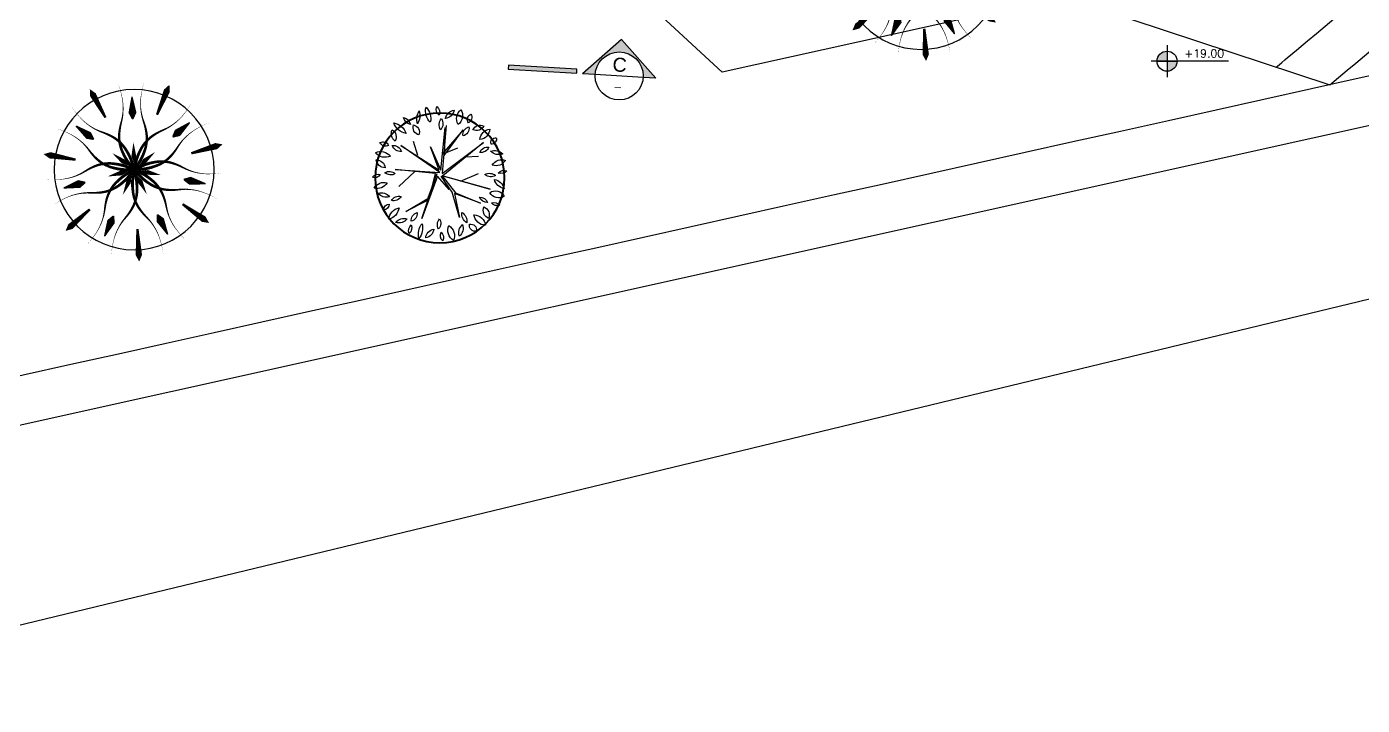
# Model space of a CAD drawing. Header units: millimetres. Extents: x 55520 to 96084, y -58491 to -49645.
# Drawn here: x 56807.4 to 56890.8, y -58037.4 to -57995.1 of the extents above; entities that cross this region are included whole.
import ezdxf
from ezdxf.enums import TextEntityAlignment as Align

# ---------------------------------------------------------------- set-up
doc = ezdxf.new("R2010")
doc.units = ezdxf.units.MM
for name, color, linetype in [('Alvenaria Vista', 40, 'Continuous'), ('ARQ-SÍMBOLOS', 2, 'Continuous'), ('ARQ-TEXTO2', 2, 'Continuous'), ('ARQ-TEXTO4', 4, 'Continuous'), ('Caminhos Principais', 13, 'Continuous'), ('Curvas de Nível', 10, 'Continuous'), ('Limite Terreno', 20, 'Continuous'), ('Limites', 250, 'Continuous'), ('Árvores Existentes', 114, 'Continuous')]:
    doc.layers.add(name, color=color, linetype=linetype)
doc.styles.add('arial', font='arial.ttf')
doc.styles.add('ROMANS', font='romans.shx')

# ---------------------------------------------------------------- blocks, each defined once
blk = doc.blocks.new('tree 24')
at = {"flags": 128}
for points in [[(-1.101116828620434, 2.649776423000731, 0, 0.2, 0), (-1.022240563295782, 2.459965075948276, 0.2, 0.07, 0), (-0.7119736755266786, 1.713325061486103, 0, 0, 0)], [(0, 0, 0.1, 0.08317695594695063, -0.09358984156401431), (-0.3396875094622374, 0.6250600342173129, 0.08317695594695063, 0.07, -0.1206317726676947), (-0.3790990011766553, 1.178753437357955, 0.07, 0.04943313029214821, -0.04298178090384141), (-0.2957643866539001, 1.498500943300314, 0.04943313029214821, 0.03, 0.04550626810400364), (-0.2185584446415305, 1.80097050324548, 0.03, 0.01654751941133939, 0.06549508129568554), (-0.2064771931618452, 2.229842395754531, 0.01654751941133939, 0, 0.053115242807668), (-0.3159650871530175, 2.746639209566638, 0, 0, 0)], [(0, 0, 0.1, 0.08317695594695063, 0.09358984156401431), (0.3844825783744454, 0.5985489096492529, 0.08317695594695063, 0.07, 0.1206317726676947), (0.4642746085301042, 1.147878393530846, 0.07, 0.04943313029214821, 0.04298178090384141), (0.4045429909601808, 1.472863407805562, 0.04943313029214821, 0.03, -0.04550626810400364), (0.3496602782979608, 1.780168598517776, 0.03, 0.01654751941133939, -0.06549508129568554), (0.3689704583957791, 2.208775847218931, 0.01654751941133939, 0, -0.053115242807668), (0.515953429043293, 2.716183525510132, 0, 0, 0)], [(1.385143516585231, 2.512996381265111, 0, 0.2, 0), (1.285921577364206, 2.332982994732447, 0.2, 0.07, 0), (0.895623148418963, 1.624884139862843, 0, 0, 0)], [(0, 0, 0.09999999999999999, 0.08317695594695061, 0.09358984156401431), (-0.2282434143126011, 0.6737897237762809, 0.08317695594695061, 0.06999999999999999, 0.1206317726676947), (-0.607976982370019, 1.078674976713955, 0.06999999999999999, 0.0494331302921482, 0.04298178090384141), (-0.8993025524541736, 1.234599759802222, 0.0494331302921482, 0.03, -0.04550626810400364), (-1.173782236874104, 1.383292378857732, 0.03, 0.01654751941133938, -0.06549508129568554), (-1.496841176413, 1.665621934458613, 0.01654751941133938, 0, -0.053115242807668), (-1.80190609022975, 2.096901361830533, 0, 0, 0)], [(0.04684025887399912, 1.575548978638835, 0.05, 0.25, 0), (0.05278352927416563, 1.775460653589107, 0.25, 0.04, 0), (0.06764170620590448, 2.275239839334972, 0, 0, 0)], [(0, 4.656612873077393e-10, 0.1, 0.08317695594695063, -0.09358984156401431), (0.2768999151885509, 0.655296946875751, 0.08317695594695063, 0.07, -0.1206317726676947), (0.6852221861481667, 1.031332282349467, 0.07, 0.04943313029214821, -0.04298178090384141), (0.9871691344305873, 1.165537965483963, 0.04943313029214821, 0.03, 0.04550626810400364), (1.271786476485431, 1.293762616347522, 0.03, 0.01654751941133939, 0.06549508129568554), (1.614624560810626, 1.551714363973588, 0.01654751941133939, 0, 0.053115242807668), (1.950407995842397, 1.959532990120351, 0, 0, 0)], [(0, 0, 0.1, 0.08317695594695063, -0.09358984156401431), (-0.7004833109676838, 0.1241401676088572, 0.08317695594695063, 0.07, -0.1206317726676947), (-1.157950908876956, 0.4385492131114006, 0.07, 0.04943313029214821, -0.04298178090384141), (-1.355981293134391, 0.7030621478334069, 0.04943313029214821, 0.03, 0.04550626810400364), (-1.544324399903417, 0.9520108690485358, 0.03, 0.01654751941133939, 0.06549508129568554), (-1.872097410261631, 1.228853623382747, 0.01654751941133939, 0, 0.053115242807668), (-2.344410014338791, 1.465470083989203, 0, 0, 0)], [(-1.202609369531274, 1.018959909677505, 0.05, 0.25, 0), (-1.355201042257249, 1.148249436286278, 0.25, 0.04, 0), (-1.736680221743882, 1.471473252633587, 0, 0, 0)], [(0, 2.328306436538696e-10, 0.1, 0.08317695594695063, 0.09358984156401431), (0.7076853476464748, 0.07258855667896569, 0.08317695594695063, 0.07, 0.1206317726676947), (1.186917949467897, 0.3527059669140726, 0.07, 0.04943313029214821, 0.04298178090384141), (1.403759410604835, 0.6020308679435402, 0.04943313029214821, 0.03, -0.04550626810400364), (1.609801471233368, 0.8365415532607585, 0.03, 0.01654751941133939, -0.06549508129568554), (1.956939812749624, 1.088676494779065, 0.01654751941133939, 0, -0.053115242807668), (2.445289493538439, 1.290124093415216, 0, 0, 0)], [(1.2610182184726, 0.9457175332354382, 0.05, 0.25, 0), (1.421021028421819, 1.065713788499124, 0.25, 0.04, 0), (1.821028051897883, 1.365704422933049, 0, 0, 0)], [(-2.758213741704822, 0.7912207749905065, 0, 0.2, 0), (-2.560634708032012, 0.7345432833535597, 0.2, 0.07, 0), (-1.783439798280597, 0.5115972694475204, 0, 0, 0)], [(0.005332109518349171, 0.2138108565704897, 0, 0.15, 0), (0.01066421996802092, 0.4276217116275802, 0.15, 0, 0), (0.02148289047181606, 0.8614366977708414, 0, 0, 0)], [(-0.1638395423069596, 0.1374777001328766, 0, 0.15, 0), (-0.3276790836825967, 0.2749553993344307, 0.15, 0, 0), (-0.6601039674133062, 0.5538929966278374, 0, 0, 0)], [(0.1704885764047503, 0.1291400791378692, 0, 0.15, 0), (0.340977150015533, 0.2582801553653553, 0.15, 0, 0), (0.6868926947936416, 0.5203009984688833, 0, 0, 0)], [(2.828362543135881, 0.4838788082124665, 0, 0.2, 0), (2.625758543610573, 0.4492171338060871, 0.2, 0.07, 0), (1.828797474503517, 0.3128723182016984, 0, 0, 0)], [(0, 0, 0.1, 0.08317695594695063, 0.09358984156401431), (-0.6690974598750472, 0.2416531355120242, 0.08317695594695063, 0.07, 0.1206317726676947), (-1.222409503534436, 0.1972073025535792, 0.07, 0.04943313029214821, 0.04298178090384141), (-1.525954930111766, 0.06665731268003583, 0.04943313029214821, 0.03, -0.04550626810400364), (-1.813342785462737, -0.05523121426813304, 0.03, 0.01654751941133939, -0.06549508129568554), (-2.23550087492913, -0.1317792655900121, 0.01654751941133939, 0, -0.053115242807668), (-2.762893571518362, -0.1013902947306633, 0, 0, 0)], [(0, 0, 0.09999999999999999, 0.08317695594695061, -0.09358984156401431), (-0.5338008916005492, -0.4702597772702575, 0.08317695594695061, 0.06999999999999999, -0.1206317726676947), (-1.064842163585126, -0.6318915141746402, 0.06999999999999999, 0.0494331302921482, -0.04298178090384141), (-1.395116628147662, -0.6217967858538032, 0.0494331302921482, 0.03, 0.04550626810400364), (-1.707182583399117, -0.6138323675841093, 0.03, 0.01654751941133938, 0.06549508129568554), (-2.12799009308219, -0.6974869919940829, 0.01654751941133938, 0, 0.053115242807668), (-2.607466383837163, -0.9192279055714607, 0, 0, 0)], [(9.313225746154785e-10, -4.656612873077393e-10, 0.1, 0.08317695594695063, 0.09358984156401431), (-0.6061074715107679, -0.3724531945772469, 0.08317695594695063, 0.07, 0.1206317726676947), (-0.9163427362218499, -0.8327614939771593, 0.07, 0.04943313029214821, 0.04298178090384141), (-1.003532121889293, -1.151479451917112, 0.04943313029214821, 0.03, -0.04550626810400364), (-1.087419230490923, -1.452164577785879, 0.03, 0.01654751941133939, -0.06549508129568554), (-1.290782818570733, -1.829947992227972, 0.01654751941133939, 0, -0.053115242807668), (-1.643365840427577, -2.223332992754877, 0, 0, 0)], [(0, 0, 0.1, 0.08317695594695063, -0.09358984156401431), (0.03484448697417974, -0.710544517962262, 0.08317695594695063, 0.07, -0.1206317726676947), (-0.1698855506256223, -1.226505042053759, 0.07, 0.04943313029214821, -0.04298178090384141), (-0.3837006874382496, -1.478430056013167, 0.04943313029214821, 0.03, 0.04550626810400364), (-0.5844974601641297, -1.71744731022045, 0.03, 0.01654751941133939, 0.06549508129568554), (-0.7814628323540092, -2.09860567538999, 0.01654751941133939, 0, 0.053115242807668), (-0.9070473834872246, -2.611728532705456, 0, 0, 0)], [(-0.2096366761252284, -0.04237896937411278, 0, 0.15, 0), (-0.4192733531817794, -0.08475793700199574, 0.15, 0, 0), (-0.8446190739050508, -0.1707434289855883, 0, 0, 0)], [(0, 0, 0.1, 0.08317695594695063, 0.09358984156401431), (-0.08670619409531355, -0.706094671972096, 0.08317695594695063, 0.07, 0.1206317726676947), (0.0797488009557128, -1.235643899999559, 0.07, 0.04943313029214821, 0.04298178090384141), (0.2745708422735333, -1.502528702840209, 0.04943313029214821, 0.03, -0.04550626810400364), (0.4573531830683351, -1.755588395521045, 0.03, 0.01654751941133939, -0.06549508129568554), (0.6259210268035531, -2.150128557346761, 0.01654751941133939, 0, -0.053115242807668), (0.7136498866602778, -2.671060599386692, 0, 0, 0)], [(0, 0, 0.1, 0.08317695594695063, -0.09358984156401431), (0.6849760562181473, 0.1920818919315934, 0.08317695594695063, 0.07, -0.1206317726676947), (1.233557091094553, 0.1072968821972609, 0.07, 0.04943313029214821, -0.04298178090384141), (1.52674416359514, -0.04509887378662825, 0.04943313029214821, 0.03, 0.04550626810400364), (1.804450241848826, -0.187674910761416, 0.03, 0.01654751941133939, 0.06549508129568554), (2.219881089404225, -0.294886234216392, 0.01654751941133939, 0, 0.053115242807668), (2.748084076680243, -0.3031415399163961, 0, 0, 0)], [(9.313225746154785e-10, 0, 0.1, 0.08317695594695063, -0.09358984156401431), (0.5772512564435601, -0.4157747449353337, 0.08317695594695063, 0.07, -0.1206317726676947), (0.8529983470216393, -0.8975352579727769, 0.07, 0.04943313029214821, -0.04298178090384141), (0.9166496973484755, -1.22177534038201, 0.04943313029214821, 0.03, 0.04550626810400364), (0.9783261716365814, -1.527789399959147, 0.03, 0.01654751941133939, 0.06549508129568554), (1.153521880507469, -1.919431482441723, 0.01654751941133939, 0, 0.053115242807668), (1.476396798156202, -2.33754430571571, 0, 0, 0)], [(0, 9.313225746154785e-10, 0.1, 0.08317695594695063, 0.09358984156401431), (0.4979866156354547, -0.5080324583686888, 0.08317695594695063, 0.07, 0.1206317726676947), (1.015787865966558, -0.7080612457357347, 0.07, 0.04943313029214821, 0.04298178090384141), (1.345916362479329, -0.7221431937068701, 0.04943313029214821, 0.03, -0.04550626810400364), (1.657729323022068, -0.7370183430612087, 0.03, 0.01654751941133939, -0.06549508129568554), (2.071293573826551, -0.8512184615246952, 0.01654751941133939, 0, -0.053115242807668), (2.533272693865001, -1.107425093185157, 0, 0, 0)], [(0.2072636689990759, -0.05277581221889704, 0, 0.15, 0), (0.4145273333415389, -0.1055516264168546, 0.15, 0, 0), (0.8350582914426923, -0.212631965870969, 0, 0, 0)], [(-1.546469612978399, -0.3049267547903582, 0.05, 0.25, 0), (-1.742691586725414, -0.3436170275090262, 0.25, 0.04, 0), (-2.233246521092951, -0.4403427065117285, 0, 0, 0)], [(-0.0975731173530221, -0.1903234085766599, 0, 0.15, 0), (-0.1951462356373668, -0.3806468163384125, 0.15, 0, 0), (-0.3931187894195318, -0.7668065697653219, 0, 0, 0)], [(0.08796499017626047, -0.1949504400836304, 0, 0.15, 0), (0.1759299784898758, -0.3899008793523535, 0.15, 0, 0), (0.3544079614803195, -0.7854487224249169, 0, 0, 0)], [(1.525623740628362, -0.3962585035478696, 0.05, 0.25, 0), (1.719200710766017, -0.4465372971026227, 0.25, 0.04, 0), (2.203143132850528, -0.5722342798253521, 0, 0, 0)], [(-2.338319449685514, -1.663140254910104, 0, 0.2, 0), (-2.170818689279258, -1.544004584546201, 0.2, 0.07, 0), (-1.511939377523959, -1.075373701634817, 0, 0, 0)], [(2.14176688529551, -1.909609376103617, 0, 0.2, 0), (1.988345769234002, -1.772818391094916, 0.2, 0.07, 0), (1.384850000962615, -1.234738739556633, 0, 0, 0)], [(-0.7258066954091191, -1.399197352002375, 0.05, 0.25, 0), (-0.8178998222574592, -1.576732858899049, 0.25, 0.03999999999999999, 0), (-1.048132639378309, -2.020571624743752, 0, 0, 0)], [(0.6414034683257341, -1.439843804924749, 0.05, 0.25, 0), (0.7227871911600232, -1.62253668892663, 0.25, 0.04, 0), (0.9262464977800846, -2.079268897767179, 0, 0, 0)], [(-0.1576229184865952, -2.865122750285082, 0, 0.2, 0), (-0.1463319212198257, -2.659885506960563, 0.2, 0.06999999999999999, 0), (-0.1019177669659257, -1.852566340821795, 0, 0, 0)]]:
    blk.add_lwpolyline(points, format="xyseb", dxfattribs=at)
blk.add_circle((0, 0), 2.5)
blk = doc.blocks.new('tree 17')
at = {"color": 0, "linetype": 'ByBlock'}
for p, q in [((-0.1488668625097489, 0.7724390141847834), (-0.8077395318396157, 1.663882474320417)), ((-0.8077395318396157, 1.663882474320417), (-0.0824257656786358, 0.822271115554031)), ((-0.2153075658570742, 1.813379565344803), (-0.0824257656786358, 0.1523045358626405)), ((-0.03259523809538223, 0.2685797013582487), (-0.1820872141543077, 1.746936501211167)), ((-0.1820872141543077, 1.746936501211167), (-0.1488668625097489, 0.7724390141847834)), ((-0.0824257656786358, 0.1523045358626405), (-1.510906003473792, 1.220929106893891)), ((-1.510906003473792, 1.220929106893891), (-0.09903594153001904, 0.07478762770188041)), ((-0.0824257656786358, 0.822271115554031), (-0.6194900853006402, 1.03821087725737)), ((0.3272934791166335, 1.071432409331464), (-0.03259523809538223, 0.2685797013582487)), ((0.0006255070475162938, 0.1855260679221828), (1.346054472203832, 1.115727785410854)), ((1.346054472203832, 1.115727785410854), (0.01723568288434763, 0.2685797013582487)), ((0.01723568288434763, 0.2685797013582487), (0.3272934791166335, 1.071432409331464)), ((0.7650858725683065, 0.7779761329256871), (0.909041123391944, 1.259687757697975)), ((-0.8904008887620876, 0.7281436380908417), (-1.344413935803459, 0.7558284448787163)), ((-0.09903594153001904, 0.07478762770188041), (-1.737912527023582, -0.3847767024817585)), ((-1.737912527023582, -0.3847767024817585), (-0.0824257656786358, 0.07478762770188041)), ((-0.7187616181618068, -0.1134677206719061), (-1.344413935803459, 0.1523045358626405)), ((-0.0824257656786358, 0.07478762770188041), (-0.5419755379261915, -0.5121257120117662)), ((-0.4312406388489762, -0.495514749247377), (-0.04920541393221356, 0.05817666494476725)), ((-0.04920541393221356, 0.05817666494476725), (-0.3260424649779452, -0.4013872717914637)), ((-0.3260424649779452, -0.4013872717914637), (0.08367638633353636, 0.05817666494476725)), ((1.539840250567067, 0.2851902706679539), (0.0006255070475162938, 0.1855260679221828)), ((0.08367638633353636, 0.05817666494476725), (0.6262774312490365, -1.403569172151037)), ((0.6262774312490365, -1.403569172151037), (0.100286955566844, 0.1356935731018893)), ((0.100286955566844, 0.1356935731018893), (0.4435651034873445, -0.794508537848742)), ((0.1501174831646495, 0.1523045358626405), (1.539840250567067, 0.2851902706679539)), ((0.3605138307611924, -0.6837700976284395), (0.1501174831646495, 0.1523045358626405)), ((0.8647473211458419, 0.2242843252788589), (1.418421816648333, -0.3017226755873708)), ((-0.5419755379261915, -0.5121257120117662), (-1.41124455499812, -0.8775621712848078)), ((-1.41124455499812, -0.8775621712848078), (-0.508755186223425, -0.5453472440749465)), ((-0.685930788735277, -1.370347640080581), (-0.4312406388489762, -0.495514749247377)), ((-0.508755186223425, -0.5453472440749465), (-0.685930788735277, -1.370347640080581)), ((1.179951926809736, -1.159944997121784), (0.3605138307611924, -0.6837700976284395)), ((0.4435651034873445, -0.794508537848742), (1.179951926809736, -1.159944997121784))]:
    blk.add_line(p, q, dxfattribs=at)
for points in [[(-0.7326880260128938, 2.35635442106754, 0.3753020348049121), (-0.6371367029659745, 1.846575381879076)], [(-0.6371366251210738, 1.846575496022393, 0.3753020348049122), (-0.7326879481679931, 2.356354535210857)], [(-0.4991182835475305, 2.345734130821342, 0.3027699548490791), (-0.1912308294474881, 2.04836316842036)], [(-0.1912307219207756, 2.048363109038206, 0.3027699548490791), (-0.499118176020818, 2.345734071439188)], [(0.1060400604254208, 2.46255869997279, 0.3506886414138493), (0.02110553447290509, 2.165187539634492)], [(0.02110574657142952, 2.165187402521922, 0.3506886414138493), (0.1060402725239452, 2.462558562860219)], [(0.477628344774911, 2.441317947225869, 0.2702703581361986), (0.3289929709404722, 1.9209185797187)], [(0.3289931079021526, 1.920918334474592, 0.2702703581361985), (0.4776284817365916, 2.441317701981761)], [(0.7111980039362842, 2.313872876913763, 0.218612775951902), (0.7748988707197588, 1.867816342617982)], [(0.7748990944646486, 1.867816270247033, 0.2186127759519021), (0.7111982276811738, 2.313872804542815)], [(-1.07242574317689, 2.207669144569693, 0.4515397640179216), (-0.9874912705546061, 1.899677776000032)], [(-0.9874915942297697, 1.899677504584659, 0.4515397640179216), (-1.072426066852053, 2.207668873154319)], [(-0.0532121281177626, 2.048362955090949, 0.3409534558468513), (-0.03197851253627887, 1.666028881655409)], [(-0.03197854842784525, 1.66602886027603, 0.3409534558468513), (-0.05321216400932899, 2.048362933711572)], [(1.019085391552743, 1.846575730087486, 0.2884681251976712), (1.252655116743875, 2.090844665935312)], [(1.252655397565015, 2.090844759666518, 0.2884681251976713), (1.019085672373882, 1.846575823818692)], [(1.592393427953028, 1.899677758808262, 0.2686374439171992), (1.167720932561935, 1.53858431732979)], [(1.16772099789847, 1.538584047527242, 0.2686374439171992), (1.592393493289563, 1.899677489005714)], [(-1.953621065737667, 1.389898702831732, 0.525993913198135), (-1.773135236346837, 1.166870378982799)], [(-1.773135444543454, 1.166870561440857, 0.5259939131981348), (-1.953621273934283, 1.38989888528979)], [(-1.730668115068037, 1.687269807298919, 0.3633350839728651), (-1.39093015370634, 1.326176405342576)], [(-1.390930066290385, 1.326176600537536, 0.3633350839728651), (-1.730668027652082, 1.687270002493879)], [(-1.146743737026577, 1.666028866193262, 0.4205232702896032), (-1.518332055884537, 1.79347356803508)], [(-1.518331929302781, 1.793473710075016, 0.4205232702896032), (-1.146743610444821, 1.666029008233198)], [(-1.008724912794863, 1.761612700299452, 0.4082578546400881), (-0.8070056207159628, 1.453621460926164)], [(-0.8070056062885822, 1.453621218554757, 0.4082578546400885), (-1.008724898367482, 1.761612457928046)], [(0.9129174908876028, 1.835955466553007, 0.4400759514473707), (0.7218149015863176, 1.485482486223725)], [(0.7218150279086243, 1.485482301928694, 0.4400759514473706), (0.9129176172099094, 1.835955282257976)], [(1.645477454151202, 1.66602931670018, 0.3868620594582543), (1.539309310620352, 1.273074613376893)], [(1.539309545359632, 1.273074199675146, 0.3868620594582545), (1.645477688890482, 1.666028902998433)], [(-1.751901580948119, 0.9226016869442841, 0.2958754657496622), (-2.176574013397313, 0.8270181463152495)], [(-1.380313315457058, 0.8801200582478412, 0.3431627132305735), (-1.698817620647208, 1.060666741652254)], [(-1.698817490499025, 1.060666484745169, 0.3431627132305735), (-1.380313185308876, 0.8801198013407561)], [(1.645477256288471, 1.124388972512067, 0.3411170854928207), (1.326973160905053, 0.9119812536830374)], [(1.326973259665353, 0.9119812318748456, 0.3411170854928208), (1.645477355048771, 1.124388950703875)], [(2.070149718134583, 1.219972644855595, 0.4435887221041456), (1.77287910613688, 1.124389129702397)], [(1.772879239311639, 1.124388920176564, 0.4435887221041456), (2.070149851309342, 1.219972435329762)], [(-2.27212554778381, 0.6039897413592789, 0.3621437861478326), (-1.815602667899476, 0.4446838346916872)], [(-1.815602473038586, 0.4446840713445035, 0.3621437861478327), (-2.27212535292292, 0.6039899780120952)], [(-2.176573978901057, 0.8270179267228801, 0.2958754657496619), (-1.751901546451863, 0.9226014673519147)], [(2.229401760462613, 0.8694994703986223, 0.3435608105681879), (1.709177975609361, 0.7526751260290883)], [(1.709178201529605, 0.7526751302681451, 0.3435608105681881), (2.229401986382857, 0.869499474637679)], [(2.197551307882808, 0.6252303846819995, 0.3802099613416753), (1.889663789013957, 0.3491001449460915)], [(1.889664074504704, 0.3491001430986945, 0.3802099613416756), (2.197551593373555, 0.6252303828346025)], [(-2.325209606262474, 0.24289643439295, 0.2883280017642146), (-2.017322081309867, 0.1685536763064406)], [(-2.017321880093691, 0.1685538871021174, 0.2883280017642145), (-2.325209405046298, 0.2428966451886268)], [(-1.93238761035629, 0.08359064162541818, 0.3094680604192758), (-1.560799335954252, 0.115451812400504)], [(-1.560799122092231, 0.1154515871672595, 0.309468060419276), (-1.932387396494269, 0.08359041639217352)], [(1.539309530532742, 0.1473129465792812, 0.3265546511966065), (1.900280899037827, 0.1791741102105265)], [(1.900280934497309, 0.1791739017591096, 0.3265546511966063), (1.539309565992224, 0.1473127381278642)], [(2.324953067690776, 0.01986807571215966, 0.3838322505930397), (2.059532817875895, 0.1154516123149641)], [(2.059532762149056, 0.1154518433076614, 0.3838322505930399), (2.324953011963937, 0.01986830670485706)], [(-1.889920366102893, -0.05447456259875549, 0.2894471969886845), (-2.229658352668047, -0.3730864116135413)], [(-1.730668278498643, -0.5111513377561153, 0.4473465531964167), (-2.22965836074219, -0.6279756648269628)], [(-2.229657989558468, -0.373086511569142, 0.2894471969886846), (-1.889920002993313, -0.05447466255435603)], [(1.825963248555706, -0.171298661603191, 0.3517814454106137), (2.271869079022996, -0.3518452613106551)], [(2.271869174409733, -0.3518456805039252, 0.3517814454106134), (1.825963343942443, -0.1712990807964611)], [(-2.229658009571422, -0.6279757256269418, 0.4473465531964168), (-1.730667927327874, -0.5111513985560946)], [(-1.783752316061818, -0.8616247252189764, 0.306983619276666), (-2.081022801796557, -0.9465878109109349)], [(-2.081022574094877, -0.9465875744412502, 0.3069836192766659), (-1.783752088360139, -0.8616244887492917)], [(-1.656350606570596, -0.8510038019556658, 0.3156059979693527), (-1.369696895282962, -0.6704572214079012)], [(-1.369696570343693, -0.6704575135301285, 0.3156059979693527), (-1.656350281631328, -0.8510040940778933)], [(1.677327929373024, -0.7872817315915936, 0.3400028335551002), (1.337589975784825, -0.6385962178718652)], [(1.337589961997691, -0.6385963159586198, 0.3400028335551002), (1.677327915585889, -0.7872818296783484)], [(2.133850643376994, -0.532391978017221, 0.3171340406511771), (1.741028506406563, -0.6492163502996131)], [(1.741028649010056, -0.6492166252168325, 0.317134040651177), (2.133850785980487, -0.5323922529344405)], [(1.751645469425697, -0.904105941576422, 0.4059203442760534), (1.942748135381248, -1.105893495366856)], [(1.942748067581575, -1.105893475635962, 0.4059203442760537), (1.751645401626024, -0.9041059218455284)], [(-1.528948846016281, -0.9996898123661796, 0.4141147415869915), (-1.688200931123541, -1.403264582867146)], [(-1.688200733328269, -1.40326443864449, 0.4141147415869914), (-1.52894864822101, -0.9996896681435233)], [(-1.582032687851669, -1.636912778182277, 0.3659184713152769), (-1.178594077943393, -1.275819576498009)], [(-1.178593982965477, -1.275819951022158, 0.3659184713152767), (-1.582032592873754, -1.636913152706427)], [(-0.7645382330659204, -1.190856696967122, 0.285980656752778), (-0.9344071446228, -1.551949955815604)], [(-0.9344075938431189, -1.551949872836967, 0.285980656752778), (-0.7645386822862392, -1.190856613988484)], [(0.7855160002197291, -1.201476892064558, 0.3689267344344678), (0.9872353325039407, -1.498847804026081)], [(0.9872352919213088, -1.498848137903085, 0.3689267344344678), (0.7855159596370973, -1.201477225941563)], [(1.762262172216508, -1.424505248645616, 0.3169423105987751), (1.411907447042265, -1.031550718295356)], [(1.411907393261715, -1.031550730446, 0.316942310598775), (1.762262118435959, -1.42450526079626)], [(-1.029958781746841, -1.605051983112728, 0.559657380688164), (-1.263528529695914, -1.838700552440498)], [(-1.263528333390555, -1.838700387669294, 0.559657380688164), (-1.029958585441481, -1.605051818341524)], [(-0.7857721151629591, -1.6156722661741, 0.3212749178775761), (-0.679604038522023, -2.019247107995526)], [(-0.6796039339134806, -2.019247033926492, 0.321274917877576), (-0.7857720105544168, -1.615672192105065)], [(-0.3080156251234161, -1.64753347066301, 0.362046953370264), (-0.4778846344145848, -2.167932864544957)], [(-0.4778843848326784, -2.167932963991799, 0.3620469533702642), (-0.3080153755415097, -1.647533570109851)], [(0.0104884670856295, -1.413884946901994, 0.3288318634243046), (0.0423389083281126, -1.76435804273889)], [(0.04233923627344166, -1.764357996547737, 0.3288318634243045), (0.01048879503095862, -1.413884900710841)], [(0.2122080282341395, -1.774978147082268, 0.3399380599255618), (0.4882450064007093, -2.072349059217064)], [(0.4882449859370771, -2.072349245724352, 0.3399380599255619), (0.2122080077705072, -1.774978333589555)], [(0.6156470807125214, -1.583811308335513, 0.2359967469586558), (0.7218151498048448, -2.093590016667919)], [(0.721814597147598, -2.093589925078034, 0.2359967469586557), (0.6156465280552745, -1.583811216745629)], [(0.9872348655969009, -1.626292459495459, 0.3370839981238424), (1.061552571082666, -1.923663598294636)], [(1.061552792884259, -1.923663760917692, 0.3370839981238424), (0.9872350873984945, -1.626292622118515)], [(1.125253731292877, -1.4138849979051, 0.3035626912028013), (1.528692593528973, -1.541329738191213)], [(1.528692649536562, -1.541329664605016, 0.3035626912028013), (1.125253787300466, -1.413884924318903)], [(-0.04259543673747346, -1.881181977847524, 0.3459067627697099), (-0.1062963158800514, -2.178553064958541)], [(-0.1062963028970907, -2.178553114214077, 0.3459067627697099), (-0.04259542375451275, -1.88118202710306)]]:
    blk.add_lwpolyline(points, format="xyb")
at = {"lineweight": 40}
blk.add_circle((0, 0), 2.242264932325453, dxfattribs=at)
blk = doc.blocks.new('Nível_Planta')
at = {"layer": 'ARQ-SÍMBOLOS', "ltscale": 0.1}
h = blk.add_hatch(color=1, dxfattribs=at)
h.dxf.hatch_style = 1
h.paths.add_polyline_path([(-0.2499999999998295, 0), (0, 0), (0, 0.25, 0.4142135623730951)])
h.paths.add_polyline_path([(0.2500000000000568, 0), (0, 0), (0, -0.25, 0.4142135623730952)])
at = {"layer": 'ARQ-SÍMBOLOS', "color": 1}
for p, q in [((0, 0.3999999999999773), (0, -0.3999999999999773)), ((1.5345611638636, 0), (-0.3999999999999773, 0))]:
    blk.add_line(p, q, dxfattribs=at)
at = {"layer": 'ARQ-SÍMBOLOS', "color": 1, "ltscale": 0.1}
blk.add_line((-0.25, 0), (0.25, 0), dxfattribs=at)
at = {"layer": 'ARQ-SÍMBOLOS', "color": 1}
blk.add_circle((0, 0), 0.2499999999999881, dxfattribs=at)
at = {"layer": 'ARQ-TEXTO2', "style": 'ROMANS'}
blk.add_attdef('NIVEL-ACABADO', text='', height=0.2, dxfattribs=at).set_placement((0.4323399719731924, 0.03380018974962695), align=Align.BOTTOM_LEFT)

msp = doc.modelspace()

# ---------------------------------------------------------------- hatches: boundary and pattern name
at = {"layer": 'ARQ-SÍMBOLOS'}
h = msp.add_hatch(color=256, dxfattribs=at)
h.dxf.hatch_style = 1
h.paths.add_polyline_path([(56844.51942382313, -57995.85237940943), (56846.66121547872, -57998.27750409546), (56845.87487886202, -57998.22871950649, 1), (56842.88063575381, -57998.04295565398), (56842.0942991371, -57997.99417106502)])
at = {"layer": 'ARQ-SÍMBOLOS', "ltscale": 0.1}
msp.add_hatch(color=256, dxfattribs=at).paths.add_polyline_path([(56841.74174535287, -57997.72181784597), (56837.46921400561, -57997.4567485599), (56837.45373368458, -57997.70626881891), (56841.72626503183, -57997.97133810499)])

# ---------------------------------------------------------------- linework, layer by layer
at = {"layer": 'Alvenaria Vista'}
msp.add_open_spline([(56935.31346196384, -57988.3587558181), (56871.72736619355, -58002.47545732468), (56808.14127042326, -58016.59215883126), (56744.55517465295, -58030.70886033784), (56734.30329753053, -58031.63532459562), (56724.05142040811, -58032.56178885341), (56713.7995432857, -58033.48825311121), (56701.40618769858, -58031.24908363799), (56689.01283211145, -58029.00991416476), (56676.61947652433, -58026.77074469153), (56668.72361373619, -58019.1143875739), (56660.82775094808, -58011.45803045627), (56652.93188815998, -58003.80167333864), (56653.17267705831, -57946.80127165389), (56653.41346595663, -57889.80086996916), (56653.65425485496, -57832.80046828443), (56653.13215017266, -57813.45836347425), (56652.61004549038, -57794.11625866408), (56652.08794080809, -57774.77415385391)], degree=3, knots=[20.32241631602053, 20.32241631602053, 20.32241631602053, 20.32241631602053, 21.30537573406695, 21.30537573406695, 21.30537573406695, 22.30537573406695, 22.30537573406695, 22.30537573406695, 23.30537573406695, 23.30537573406695, 23.30537573406695, 24.30537573406695, 24.30537573406695, 24.30537573406695, 25.30537573406695, 25.30537573406695, 25.30537573406695, 25.59336856947562, 25.59336856947562, 25.59336856947562, 25.59336856947562], dxfattribs=at)
at = {"layer": 'ARQ-SÍMBOLOS'}
for p, q in [((56842.88063575381, -57998.042955654), (56842.0942991371, -57997.99417106503)), ((56846.66121547872, -57998.27750409547), (56845.87487886202, -57998.22871950651))]:
    msp.add_line(p, q, dxfattribs=at)
at = {"layer": 'ARQ-SÍMBOLOS', "color": 4}
msp.add_line((56845.87487886202, -57998.22871950651), (56842.88063575381, -57998.042955654), dxfattribs=at)
at = {"layer": 'ARQ-SÍMBOLOS'}
msp.add_lwpolyline([(56846.66121547872, -57998.27750409547), (56844.51942382313, -57995.85237940944), (56842.0942991371, -57997.99417106503)], dxfattribs=at)
msp.add_lwpolyline([(56841.74174535287, -57997.72181784597), (56837.46921400561, -57997.4567485599), (56837.45373368458, -57997.70626881891), (56841.72626503183, -57997.97133810499)], close=True, dxfattribs=at)
msp.add_circle((56844.37775730791, -57998.13583758025), 1.499999999999895, dxfattribs=at)
at = {"layer": 'Caminhos Principais'}
msp.add_line((56872.08323435918, -57993.17732245171), (56888.76896550994, -57998.69206462175), dxfattribs=at)
for points, knots in [([(56885.4243260873, -57997.58663963911), (56885.89476685671, -57997.19045885176), (56886.36520762612, -57996.79427806442), (56886.83564839553, -57996.39809727708), (56886.83593299898, -57996.39785759883), (56886.83621760244, -57996.39761792058), (56886.836502206, -57996.39737824255), (56892.6521922117, -57991.49971221508), (56898.5101094328, -57986.6914734228), (56910.60625002639, -57977.52250945367), (56916.84559572862, -57973.15559813963), (56927.21851990841, -57966.97684822727), (56931.22848029601, -57964.83158220161), (56935.31346196384, -57962.95320695922)], [-1.859501089012526, -1.859501089012526, -1.859501089012526, -1.859501089012526, -0.001124265792505942, -0.001124265792505942, -0.001124265792505942, 0, 0, 0, 22.97364612216142, 22.97364612216142, 45.94729224432285, 45.94729224432285, 60.00008743334989, 60.00008743334989, 60.00008743334989, 60.00008743334989]), ([(56888.76896550994, -57998.69206462175), (56894.51777565476, -57993.85072127004), (56900.28758875859, -57989.11451055767), (56912.09395141416, -57980.15357462666), (56918.12316589989, -57975.92172828916), (56927.92191786558, -57970.03135176402), (56931.59219907934, -57968.03347284503), (56935.31346196384, -57966.26494202071)], [0, 0, 0, 0, 22.78498795391187, 22.78498795391187, 45.32296789783983, 45.32296789783983, 58.52127875432712, 58.52127875432712, 58.52127875432712, 58.52127875432712])]:
    msp.add_open_spline(points, degree=3, knots=knots, dxfattribs=at)
at = {"layer": 'Curvas de Nível'}
msp.add_lwpolyline([(56872.0832343592, -57993.17732245171), (56850.80817195505, -57997.90058312457), (56844.34605771441, -57991.90502633536), (56841.6941736442, -57987.73254234694)], dxfattribs=at)
at = {"layer": 'Limite Terreno'}
msp.add_lwpolyline([(56935.31346196384, -57991.43179876741), (56745.01717813916, -58033.67933423914), (56713.6654449036, -58036.51259686178), (56675.18699293154, -58029.56050269912), (56649.92651936702, -58005.06625656535), (56650.65408383962, -57832.83461515963), (56649.08684806044, -57774.7741538539)], dxfattribs=at)
at = {"layer": 'Limites'}
msp.add_lwpolyline([(56935.31346196384, -58006.68825536325), (56921.06482147244, -58004.86669110319), (56737.66118942253, -58049.12967029425), (56695.79008858675, -58048.9244808703), (56692.26220405207, -58100.65794134998)], dxfattribs=at)

# ---------------------------------------------------------------- block references
at = {"layer": 'ARQ-SÍMBOLOS', "xscale": 2.5, "yscale": 2.5, "zscale": 2.5}
msp.add_blockref('Nível_Planta', (56878.59863352288, -57997.21751497059), dxfattribs=at).add_auto_attribs({'NIVEL-ACABADO': '+19.00'})
at = {"layer": 'Árvores Existentes'}
for name, p, xscale, yscale, zscale in [('tree 24', (56863.23212153855, -57991.47581977757), -2, 2, 2), ('tree 24', (56814.08323291653, -58003.98518249115), -2, 2, 2), ('tree 17', (56833.17412117455, -58004.49689110575), -1.8048, 1.8048, 1.8048)]:
    msp.add_blockref(name, p, dxfattribs=dict(at, xscale=xscale, yscale=yscale, zscale=zscale))

# ---------------------------------------------------------------- texts
at = {"layer": 'ARQ-TEXTO2', "style": 'ROMANS'}
msp.add_attdef('-', text='00', height=0.5000000000000001, rotation=356.4499006268261, dxfattribs=at).set_placement((56844.29785905291, -57998.83985143772), align=Align.MIDDLE_CENTER)
at = {"layer": 'ARQ-TEXTO4', "style": 'arial'}
msp.add_attdef('C', text='0', height=0.8750000000000001, rotation=356.4499006268261, dxfattribs=at).set_placement((56844.40782916944, -57997.43581437119), align=Align.MIDDLE_CENTER)

doc.saveas('drawing.dxf')
